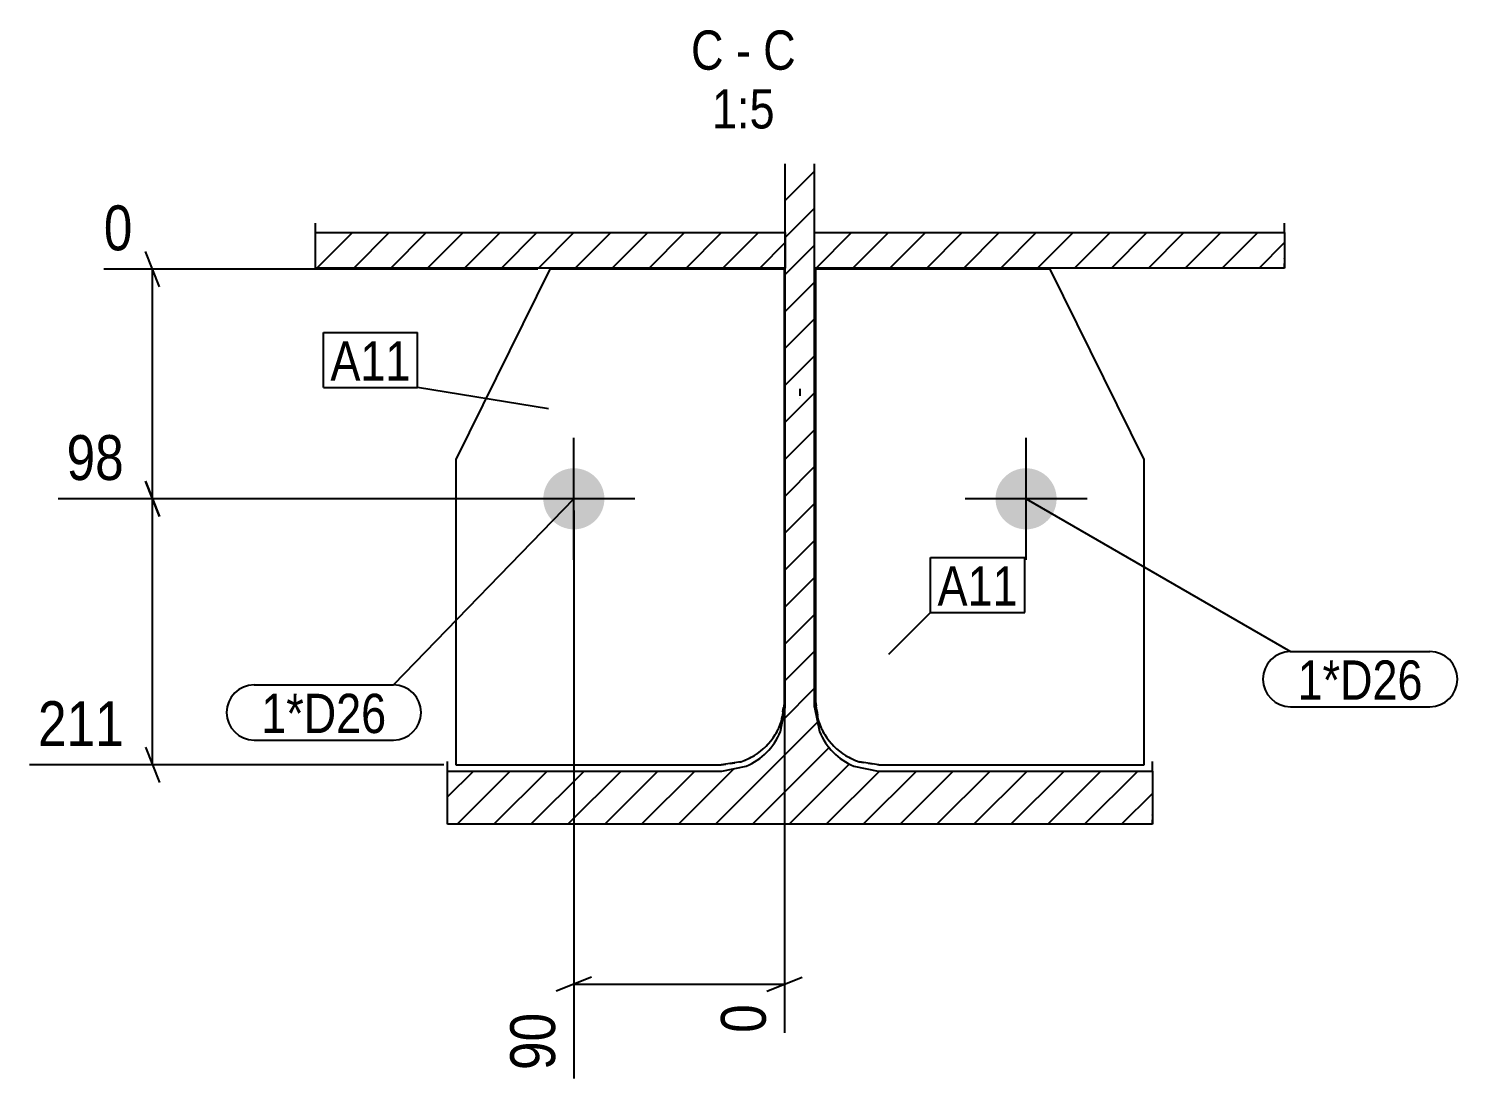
# Model space of a CAD drawing. Header units: millimetres. Extents: x 24 to 84095, y 8 to 4935.
# Drawn here: x 77849 to 78457, y 12 to 459 of the extents above; entities that cross this region are included whole.
import ezdxf

# ---------------------------------------------------------------- set-up
doc = ezdxf.new("R2010")
doc.units = ezdxf.units.MM
doc.linetypes.add('DXK_LINE_DOT2', pattern=[3.9198, 1.9599, -1.9599])
doc.linetypes.add('DXK_LINE_DOT3', pattern=[5.9187, 2.979, -0.9799, 0.9799, -0.9799])
for name, color, linetype in [('MÅLSÆTNING', 7, 'Continuous'), ('STÅL', 7, 'Continuous'), ('TEKST', 7, 'Continuous')]:
    doc.layers.add(name, color=color, linetype=linetype)
doc.styles.add('Arial Narrow', font='ARIALN.TTF', dxfattribs={"height": 0.2})

msp = doc.modelspace()

# ---------------------------------------------------------------- hatches: boundary and pattern name
at = {"layer": 'STÅL', "linetype": 'Continuous'}
h = msp.add_hatch(dxfattribs=at)
h.set_pattern_fill('', scale=3.5, style=0, pattern_type=0)
h.set_pattern_definition([(45, (78170.88, 401.385), (-7.85772, 7.85772), [])])
h.paths.add_polyline_path([(78183.38, 401.39), (78170.88, 401.39), (78170.88, 170.08), (78168.83, 159.67), (78162.97, 150.85), (78154.21, 144.95), (78143.88, 142.88), (78027.13, 142.88), (78027.13, 120.21), (78327.13, 120.21), (78327.13, 142.88), (78210.38, 142.88), (78200.05, 144.95), (78191.29, 150.85), (78185.44, 159.67), (78183.38, 170.08)])
h = msp.add_hatch(dxfattribs=at)
h.set_pattern_fill('', scale=3.5, style=0, pattern_type=0)
h.set_pattern_definition([(45, (77970.88, 372.09), (-7.8577, 7.8577), [])])
h.paths.add_polyline_path([(78170.88, 372.09), (77970.88, 372.09), (77970.88, 356.98), (78170.88, 356.98)])
h = msp.add_hatch(dxfattribs=at)
h.set_pattern_fill('', scale=3.5, style=0, pattern_type=0)
h.set_pattern_definition([(45, (78183.38, 372.089), (-7.8577, 7.8577), [])])
h.paths.add_polyline_path([(78383.38, 372.09), (78183.38, 372.09), (78183.38, 356.98), (78383.38, 356.98)])
for points in [[(78067.88, 258.76, -1), (78093.88, 258.76, -1)], [(78260.38, 258.76, -1), (78286.38, 258.76, -1)]]:
    msp.add_hatch(color=96, dxfattribs=at).paths.add_polyline_path(points)

# ---------------------------------------------------------------- linework, layer by layer
at = {"layer": 'MÅLSÆTNING', "color": 7, "linetype": 'Continuous'}
for p, q in [((77904.46, 349.02), (77898.46, 364.02)), ((78065.58, 356.52), (77880.78, 356.52)), ((77901.46, 258.76), (77901.46, 356.52)), ((78170.58, 274.77), (78170.58, 31.47)), ((77898.46, 266.26), (77904.46, 251.26)), ((77904.46, 251.26), (77898.46, 266.26)), ((78075.88, 258.76), (77861.3, 258.76)), ((78075.88, 258.76), (77861.3, 258.76)), ((77901.46, 145.52), (77901.46, 258.76)), ((78080.88, 253.76), (78080.88, 12)), ((77898.46, 153.02), (77904.46, 138.02)), ((78025.58, 145.52), (77849.11, 145.52)), ((78088.38, 55.16), (78073.38, 49.16)), ((78163.08, 49.16), (78178.08, 55.16)), ((78080.88, 52.16), (78170.58, 52.16))]:
    msp.add_line(p, q, dxfattribs=at)
at = {"layer": 'STÅL', "color": 2, "linetype": 'Continuous'}
for p, q in [((78170.88, 170.08), (78170.88, 401.39)), ((78183.38, 170.08), (78183.38, 401.39)), ((77970.88, 372.09), (77970.88, 376.1)), ((77970.88, 372.09), (78170.88, 372.09)), ((77970.88, 356.98), (77970.88, 372.09)), ((78170.88, 372.09), (78170.88, 356.98)), ((78183.38, 372.09), (78383.38, 372.09)), ((78183.38, 356.98), (78183.38, 372.09)), ((78383.38, 372.09), (78383.38, 376.1)), ((78383.38, 372.09), (78383.38, 356.98)), ((78170.88, 356.98), (77970.88, 356.98)), ((78070.58, 356.52), (78030.58, 275.52)), ((78170.58, 356.52), (78070.58, 356.52)), ((78170.58, 172.52), (78170.58, 356.52)), ((78383.38, 356.98), (78183.38, 356.98)), ((78283.68, 356.52), (78183.68, 356.52)), ((78183.68, 356.52), (78183.68, 172.52)), ((78323.68, 275.52), (78283.68, 356.52)), ((78030.58, 275.52), (78030.58, 145.52)), ((78323.68, 145.52), (78323.68, 275.52)), ((78170.58, 172.52), (78169.26, 164.18)), ((78185, 164.18), (78183.68, 172.52)), ((78168.83, 159.67), (78170.88, 170.08)), ((78183.38, 170.08), (78185.44, 159.67)), ((78027.13, 142.88), (78027.13, 146.89)), ((78151.92, 146.85), (78143.58, 145.52)), ((78210.68, 145.52), (78202.34, 146.85)), ((78327.13, 142.88), (78327.13, 146.89)), ((78027.13, 120.21), (78027.13, 142.88)), ((78027.13, 142.88), (78143.88, 142.88)), ((78030.58, 145.52), (78143.58, 145.52)), ((78143.88, 142.88), (78154.21, 144.95)), ((78200.05, 144.95), (78210.38, 142.88)), ((78210.38, 142.88), (78327.13, 142.88)), ((78210.68, 145.52), (78323.68, 145.52)), ((78327.13, 142.88), (78327.13, 120.21)), ((78327.13, 120.21), (78027.13, 120.21))]:
    msp.add_line(p, q, dxfattribs=at)
at = {"layer": 'STÅL', "color": 7, "linetype": 'DXK_LINE_DOT2'}
for p, q in [((78170.88, 372.09), (78170.88, 376.1)), ((78183.38, 372.09), (78183.38, 376.1)), ((77970.88, 356.98), (77970.88, 360.98)), ((78170.88, 356.98), (78170.88, 360.98)), ((78183.38, 356.98), (78183.38, 360.98)), ((78383.38, 356.98), (78383.38, 360.98)), ((78169.26, 164.18), (78170.58, 172.52)), ((78170.88, 170.08), (78170.88, 174.09)), ((78183.38, 170.08), (78183.38, 174.09)), ((78183.68, 172.52), (78185, 164.18)), ((78143.58, 145.52), (78151.92, 146.85)), ((78202.34, 146.85), (78210.68, 145.52)), ((78027.13, 120.21), (78027.13, 124.22)), ((78327.13, 120.21), (78327.13, 124.22))]:
    msp.add_line(p, q, dxfattribs=at)
at = {"layer": 'STÅL', "color": 7, "linetype": 'DXK_LINE_DOT3'}
msp.add_line((78177.13, 305.57), (78177.13, 301.56), dxfattribs=at)
at = {"layer": 'STÅL', "color": 96, "linetype": 'Continuous'}
for p, q in [((78080.88, 232.76), (78080.88, 284.76)), ((78273.38, 232.76), (78273.38, 284.76)), ((78106.88, 258.76), (78054.88, 258.76)), ((78299.38, 258.76), (78247.38, 258.76))]:
    msp.add_line(p, q, dxfattribs=at)
at = {"layer": 'STÅL', "color": 2, "linetype": 'Continuous'}
for centre, radius, start, end in [((78143.58, 172.52), 27, 288, 342), ((78143.75, 169.95), 27.1, 292.7149, 337.71377), ((78210.68, 172.52), 27, 198, 252), ((78210.51, 169.95), 27.1, 202.28623, 247.2851)]:
    msp.add_arc(centre, radius, start, end, dxfattribs=at)
at = {"layer": 'STÅL', "color": 7, "linetype": 'DXK_LINE_DOT2'}
for centre, start, end in [((78143.58, 172.52), 288, 342), ((78210.68, 172.52), 198, 252)]:
    msp.add_arc(centre, 27, start, end, dxfattribs=at)

# ---------------------------------------------------------------- wipeouts: each hides what was drawn before it
at = {"color": 0, "linetype": 'Continuous'}
for points, layer in [([(77893.32, 262.76), (77893.32, 290.76), (77860.94, 290.76), (77860.94, 262.76)], 'MÅLSÆTNING'), ([(77893.32, 149.52), (77893.32, 177.52), (77848.76, 177.52), (77848.76, 149.52)], 'MÅLSÆTNING'), ([(78076.88, 44.02), (78048.88, 44.02), (78048.88, 11.64), (78076.88, 11.64)], 'MÅLSÆTNING'), ([(78144.6, 441.39), (78144.6, 458.89), (78130.76, 458.89), (78130.76, 441.39)], 'TEKST'), ([(78156.23, 441.39), (78156.23, 458.89), (78149.85, 458.89), (78149.85, 441.39)], 'TEKST'), ([(78175.32, 441.39), (78175.32, 458.89), (78161.48, 458.89), (78161.48, 441.39)], 'TEKST'), ([(78166.37, 416.39), (78166.37, 433.89), (78139.71, 433.89), (78139.71, 416.39)], 'TEKST')]:
    msp.add_wipeout(points, dxfattribs=at).dxf.layer = layer
at = {"color": 0}
for points in [[(78011.36, 309.08), (78011.36, 326.58), (77977.25, 326.58), (77977.25, 309.08)], [(78442.25, 173.26), (78442.25, 190.76), (78388.96, 190.76), (78388.96, 173.26)], [(78001.09, 159.07), (78001.09, 176.57), (77947.81, 176.57), (77947.81, 159.07)]]:
    msp.add_wipeout(points, dxfattribs=at).dxf.layer = 'TEKST'

# ---------------------------------------------------------------- next in the draw order: texts
at = {"layer": 'MÅLSÆTNING', "color": 3, "linetype": 'Continuous', "style": 'Arial Narrow'}
for s, p in [('98', (77864.94, 266.76)), ('211', (77852.76, 153.52))]:
    msp.add_text(s, height=19.089, dxfattribs=at).set_placement(p)
msp.add_text('90', height=19.089, rotation=90.00021, dxfattribs=at).set_placement((78072.88, 15.64))
at = {"layer": 'TEKST', "color": 3, "linetype": 'Continuous', "style": 'Arial Narrow'}
for s, height, p in [('C', 16.7, (78130.76, 441.39)), ('C', 16.7, (78161.48, 441.39)), ('-', 16.7, (78149.85, 441.39)), ('1:5', 16.702, (78139.71, 416.39))]:
    msp.add_text(s, height=height, dxfattribs=at).set_placement(p)

# ---------------------------------------------------------------- next in the draw order: wipeouts: each hides what was drawn before it
at = {"color": 0, "linetype": 'Continuous'}
for points in [[(77896.96, 360.52), (77896.96, 388.52), (77876.78, 388.52), (77876.78, 360.52)], [(78166.58, 47.66), (78138.58, 47.66), (78138.58, 27.47), (78166.58, 27.47)]]:
    msp.add_wipeout(points, dxfattribs=at).dxf.layer = 'MÅLSÆTNING'
at = {"color": 0}
for points in [[(78011.36, 309.08), (78011.36, 326.58), (77977.25, 326.58), (77977.25, 309.08)], [(78269.81, 213.3), (78269.81, 230.8), (78235.7, 230.8), (78235.7, 213.3)], [(78442.25, 173.26), (78442.25, 190.76), (78388.96, 190.76), (78388.96, 173.26)], [(78001.09, 159.07), (78001.09, 176.57), (77947.81, 176.57), (77947.81, 159.07)]]:
    msp.add_wipeout(points, dxfattribs=at).dxf.layer = 'TEKST'

# ---------------------------------------------------------------- next in the draw order: linework, layer by layer
at = {"layer": 'TEKST', "color": 7, "linetype": 'Continuous'}
for p, q in [((77974.25, 329.58), (78014.36, 329.58)), ((77974.25, 306.08), (77974.25, 329.58)), ((78014.36, 306.08), (78014.36, 329.58)), ((77974.25, 306.08), (78014.36, 306.08)), ((78070.12, 297.04), (78014.36, 306.08)), ((78080.88, 258.76), (78004.09, 179.57)), ((78273.38, 258.76), (78385.96, 193.76)), ((78385.96, 193.76), (78445.25, 193.76)), ((77944.81, 179.57), (78004.09, 179.57)), ((78385.96, 170.26), (78445.25, 170.26)), ((77944.81, 156.07), (78004.09, 156.07))]:
    msp.add_line(p, q, dxfattribs=at)
for centre, start, end in [((78385.96, 182.01), 90, 270), ((78445.25, 182.01), 270, 90), ((77944.81, 167.82), 90, 270), ((78004.09, 167.82), 270, 90)]:
    msp.add_arc(centre, 11.75, start, end, dxfattribs=at)

# ---------------------------------------------------------------- next in the draw order: texts
at = {"layer": 'MÅLSÆTNING', "color": 3, "linetype": 'Continuous', "style": 'Arial Narrow'}
msp.add_text('0', height=19.09, dxfattribs=at).set_placement((77880.78, 364.52))
msp.add_text('0', height=19.09, rotation=90.00021, dxfattribs=at).set_placement((78162.58, 31.47))
at = {"layer": 'TEKST', "color": 3, "style": 'Arial Narrow'}
for s, p in [('A11', (77977.25, 309.08)), ('1*D26', (78388.96, 173.26)), ('1*D26', (77947.81, 159.07))]:
    msp.add_text(s, height=16.702, dxfattribs=at).set_placement(p)

# ---------------------------------------------------------------- next in the draw order: wipeouts: each hides what was drawn before it
at = {"color": 0}
msp.add_wipeout([(78269.81, 213.3), (78269.81, 230.8), (78235.7, 230.8), (78235.7, 213.3)], dxfattribs=at).dxf.layer = 'TEKST'

# ---------------------------------------------------------------- next in the draw order: linework, layer by layer
at = {"layer": 'TEKST', "color": 7, "linetype": 'Continuous'}
for p, q in [((78232.7, 233.8), (78272.81, 233.8)), ((78232.7, 210.3), (78232.7, 233.8)), ((78272.81, 210.3), (78272.81, 233.8)), ((78215.02, 192.62), (78232.7, 210.3)), ((78232.7, 210.3), (78272.81, 210.3))]:
    msp.add_line(p, q, dxfattribs=at)

# ---------------------------------------------------------------- next in the draw order: texts
at = {"layer": 'TEKST', "color": 3, "style": 'Arial Narrow'}
msp.add_text('A11', height=16.702, dxfattribs=at).set_placement((78235.7, 213.3))

doc.saveas('drawing.dxf')
